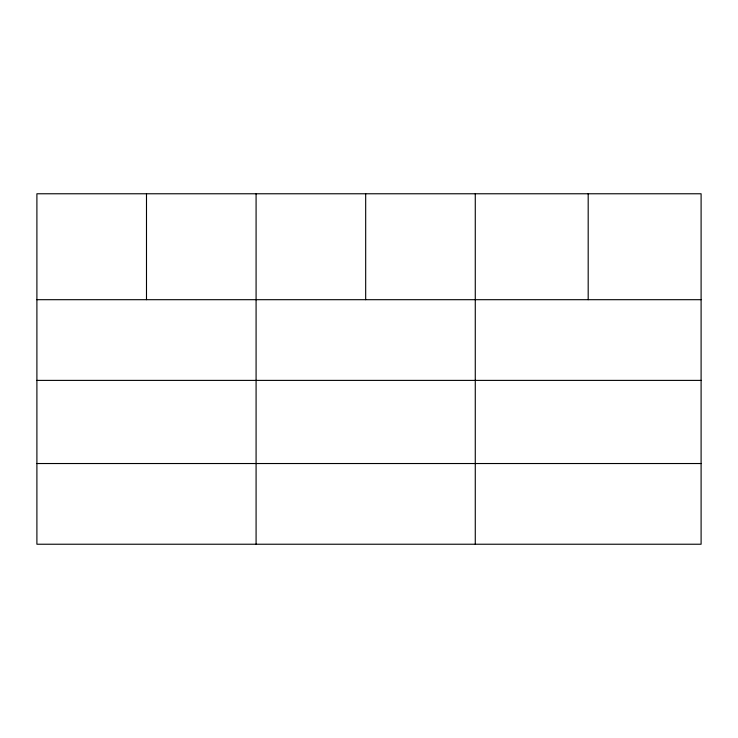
<?xml version="1.0" encoding="UTF-8"?>
<svg xmlns="http://www.w3.org/2000/svg" width="738" height="738" viewBox="0 0 738 738"><rect width="100%" height="100%" fill="white"/><g stroke="black" fill="none" stroke-linecap="round" stroke-linejoin="round"><path stroke-width="1.11" d="M701.1 380.393L701.1 193.771L36.9 193.771L36.9 544.229L701.1 544.229L701.1 380.393L36.9 380.393M36.9 299.693L701.1 299.693M36.9 463.529L701.1 463.529M588.186 193.771L588.186 299.693M475.272 193.771L475.272 544.229M365.679 193.771L365.679 299.693M256.086 193.771L256.086 544.229M146.493 193.771L146.493 299.693"/></g></svg>
